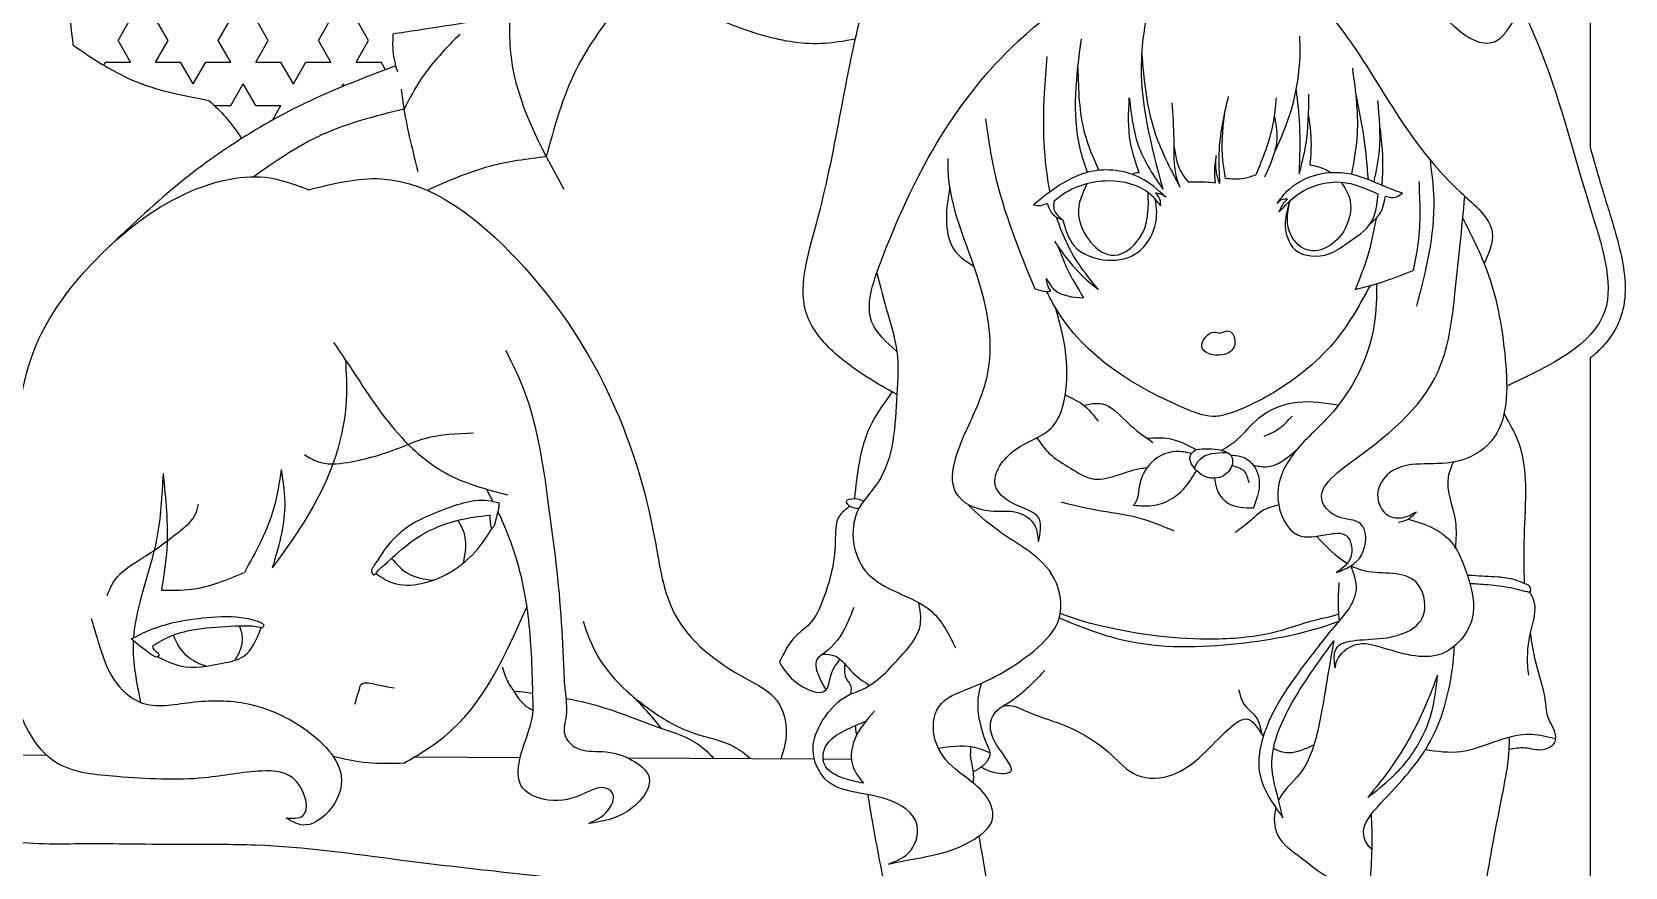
# Model space of a CAD drawing. Header units: inches. Extents: x -573 to 160, y -1 to 711.
# Drawn here: x 10.27 to 12.894, y 1.905 to 3.281 of the extents above; entities that cross this region are included whole.
import ezdxf

# ---------------------------------------------------------------- set-up
doc = ezdxf.new("R2010")
doc.units = ezdxf.units.IN
doc.header["$MEASUREMENT"] = 0
doc.layers.add('CUT', color=1, linetype='Continuous')
doc.layers.add('HarbyDwg', color=5, linetype='Continuous')

msp = doc.modelspace()

# ---------------------------------------------------------------- linework, layer by layer
at = {"layer": 'CUT'}
for points in [[(12.8359, 5.81263), (12.8359, 4.90511), (12.8359, 3.99759), (12.8359, 3.09007)], [(12.8359, 2.74305), (12.8359, 2.30421), (12.8359, 1.86537), (12.8359, 1.42653)]]:
    msp.add_open_spline(points, degree=3, dxfattribs=at)
msp.add_open_spline([(12.8359, 3.09007), (12.83885, 3.07985), (12.84182, 3.06955), (12.84868, 3.04591), (12.85261, 3.03253), (12.86006, 3.00772), (12.86356, 2.99639), (12.87079, 2.9731), (12.87447, 2.96119), (12.88264, 2.93248), (12.88692, 2.91557), (12.89276, 2.88161), (12.89435, 2.86455), (12.89289, 2.84007), (12.89194, 2.83263), (12.88937, 2.8207), (12.88814, 2.81616), (12.88512, 2.80722), (12.88337, 2.80287), (12.87743, 2.79025), (12.87259, 2.78239), (12.86164, 2.76777), (12.85552, 2.76098), (12.84477, 2.75061), (12.84041, 2.74676), (12.8359, 2.74305)], degree=3, knots=[1, 1, 1, 1, 4.1546366, 4.1546366, 8.1766944, 8.1766944, 11.5118624, 11.5118624, 14.8470304, 14.8470304, 19.4579006, 19.4579006, 24.0687708, 24.0687708, 26.0844525, 26.0844525, 27.3293126, 27.3293126, 28.5741727, 28.5741727, 31.0638929, 31.0638929, 33.553613, 33.553613, 35.1315279, 35.1315279, 35.1315279, 35.1315279], dxfattribs=at)
at = {"layer": 'HarbyDwg', "linetype": 'Continuous'}
for p, q in [((10.41195, 3.26647), (10.43258, 3.30219)), ((10.49445, 3.26647), (10.47383, 3.30219)), ((10.57695, 3.26647), (10.59758, 3.30219)), ((10.65945, 3.26647), (10.63883, 3.30219)), ((10.74195, 3.26647), (10.76258, 3.30219)), ((10.82445, 3.26647), (10.80383, 3.30219)), ((10.43258, 3.23075), (10.41195, 3.26647)), ((10.47383, 3.23075), (10.49445, 3.26647)), ((10.59758, 3.23075), (10.57695, 3.26647)), ((10.63883, 3.23075), (10.65945, 3.26647)), ((10.76258, 3.23075), (10.74195, 3.26647)), ((10.80383, 3.23075), (10.82445, 3.26647)), ((10.38845, 3.22576), (10.39133, 3.23075)), ((10.39133, 3.23075), (10.43258, 3.23075)), ((10.47383, 3.23075), (10.51508, 3.23075)), ((10.5357, 3.19502), (10.51508, 3.23075)), ((10.5357, 3.19502), (10.55633, 3.23075)), ((10.55633, 3.23075), (10.59758, 3.23075)), ((10.63883, 3.23075), (10.68008, 3.23075)), ((10.7007, 3.19502), (10.68008, 3.23075)), ((10.7007, 3.19502), (10.72133, 3.23075)), ((10.72133, 3.23075), (10.76258, 3.23075)), ((10.80383, 3.23075), (10.84508, 3.23075)), ((10.85231, 3.21823), (10.84508, 3.23075)), ((10.45278, 3.19429), (10.4532, 3.19502)), ((10.45385, 3.19391), (10.4532, 3.19502)), ((10.59758, 3.1593), (10.6182, 3.19502)), ((10.63883, 3.1593), (10.6182, 3.19502)), ((10.78022, 3.18986), (10.7832, 3.19502)), ((10.78504, 3.19184), (10.7832, 3.19502)), ((10.57053, 3.1593), (10.59758, 3.1593)), ((10.63883, 3.1593), (10.68008, 3.1593)), ((10.66616, 3.13519), (10.68008, 3.1593))]:
    msp.add_line(p, q, dxfattribs=at)
at = {"layer": 'HarbyDwg'}
for p, q in [((10.1929, 2.09027), (10.29439, 2.08977)), ((10.90011, 2.08678), (11.07429, 2.08592)), ((11.2512, 2.08505), (11.55837, 2.08353)), ((11.57301, 2.08346), (11.61948, 2.08323))]:
    msp.add_line(p, q, dxfattribs=at)
for points in [[(12.7628, 3.68267), (12.77479, 3.61543), (12.77109, 3.52545), (12.73556, 3.3539), (12.72239, 3.32234), (12.69782, 3.28167), (12.6854, 3.26777), (12.58411, 3.32384), (12.56921, 3.45484)], [(11.6025, 3.51861), (11.48555, 3.54278), (11.40123, 3.55524), (11.38876, 3.55671), (11.37996, 3.55744), (11.3677, 3.52378), (11.36603, 3.45703), (11.3651, 3.35981), (11.36739, 3.32948), (11.37391, 3.3141), (11.38918, 3.30546), (11.46907, 3.27647), (11.56931, 3.26172), (11.62618, 3.26909)], [(10.26527, 3.52299), (10.31828, 3.38133), (10.33759, 3.25905)], [(11.69439, 2.75416), (11.65348, 2.80278), (11.66738, 2.90001), (11.88284, 3.25423), (12.1122, 3.40425), (12.2248, 3.42925), (12.39855, 3.31951), (12.62333, 3.01592), (12.67478, 2.94982), (12.66171, 2.89841)], [(11.28028, 3.37507), (11.16517, 3.2164), (11.11715, 3.07508)], [(11.05912, 3.34742), (11.05912, 3.23906), (11.14623, 3.02139)], [(12.11124, 3.33887), (12.09707, 3.23746), (12.13222, 3.0216)], [(11.05708, 3.30691), (10.90464, 3.28301), (10.86465, 3.27696)], [(10.33759, 3.25905), (10.43546, 3.20113), (10.56166, 3.16766)], [(10.86465, 3.27696), (10.86465, 3.24885), (10.8719, 3.21468)], [(10.97492, 3.27696), (10.91191, 3.20428), (10.88283, 3.15341)], [(12.00811, 3.04917), (11.99631, 3.08869), (11.99826, 3.26884)], [(12.31579, 3.08068), (12.33271, 3.11955), (12.35841, 3.24925), (12.35789, 3.27357)], [(12.09753, 3.24593), (12.11804, 3.11848), (12.16, 3.02613)], [(10.86923, 3.22466), (10.70914, 3.15788), (10.61704, 3.10586), (10.51654, 3.03412), (10.39786, 2.92749)], [(11.99248, 3.22128), (12.00362, 3.11353), (12.02681, 3.05252)], [(12.44339, 3.04624), (12.45242, 3.10511), (12.4451, 3.22055)], [(10.87836, 3.18604), (10.88283, 3.15341), (10.90585, 3.05046)], [(12.35186, 3.18488), (12.35723, 3.12706), (12.35682, 3.04657)], [(12.35682, 3.04657), (12.36781, 3.09413), (12.37269, 3.17746), (12.37269, 3.17787)], [(12.45067, 3.17534), (12.4634, 3.1047), (12.47026, 3.03751)], [(10.56166, 3.16766), (10.5887, 3.14063), (10.61544, 3.10485)], [(10.88283, 3.15341), (10.73984, 3.10738), (10.63563, 3.0421)], [(12.09348, 3.04885), (12.07892, 3.09865), (12.07722, 3.17174)], [(12.07722, 3.17174), (12.09366, 3.08902), (12.13222, 3.0216)], [(12.14696, 3.16381), (12.15036, 3.10318), (12.16, 3.02613), (12.16057, 3.025)], [(12.23994, 3.174), (12.22463, 3.08109), (12.22592, 3.03076)], [(12.31889, 3.17193), (12.31361, 3.12889), (12.28557, 3.04523)], [(12.48018, 3.03344), (12.48903, 3.086), (12.48659, 3.1673)], [(11.84028, 3.13739), (11.8553, 3.0493), (11.92142, 2.8576)], [(12.2332, 3.14349), (12.2307, 3.06879), (12.23517, 3.03955)], [(12.31587, 3.14299), (12.32011, 3.10493), (12.29979, 3.04158)], [(12.48977, 3.1227), (12.49432, 3.06364), (12.49282, 3.02811)], [(11.11715, 3.07508), (11.02339, 3.05894), (10.92121, 3.0196)], [(11.92778, 2.44089), (11.92211, 2.4673), (11.8938, 2.48868), (11.84786, 2.4912), (11.79097, 2.52312), (11.79097, 2.57734), (11.81388, 2.63519), (11.843, 2.71331), (11.82943, 2.87022), (11.77889, 3.05464), (11.77889, 3.07224)], [(12.15038, 3.09372), (12.16397, 3.0471), (12.17417, 3.0335)], [(12.22021, 3.07709), (12.21735, 3.04631), (12.21858, 3.03203)], [(12.22592, 3.03076), (12.22052, 3.05043), (12.22021, 3.07709)], [(12.57233, 3.06996), (12.57845, 3.00448), (12.55027, 2.82868)], [(10.68857, 1.9864), (10.71606, 1.98967), (10.70559, 2.04657), (10.64865, 2.06357), (10.55506, 2.05245), (10.40977, 2.05441), (10.31362, 2.07552), (10.23576, 2.20653), (10.22562, 2.42682), (10.23946, 2.56187), (10.27226, 2.75211), (10.38596, 2.91608), (10.53196, 3.01807), (10.66245, 3.04002), (10.72591, 3.02057)], [(12.13782, 3.00856), (12.09507, 3.0403), (12.01373, 3.0505), (11.91921, 2.99554)], [(12.08193, 3.04593), (12.08879, 3.04885), (12.09348, 3.04885)], [(12.23517, 3.03955), (12.26647, 3.03955), (12.28557, 3.04523)], [(12.32077, 2.99785), (12.33739, 3.01861), (12.43318, 3.04816), (12.49872, 3.02569), (12.52682, 3.01519)], [(12.37431, 3.06161), (12.39791, 3.05511), (12.40897, 3.04899)], [(11.78173, 3.02429), (11.77607, 2.97989), (11.79097, 2.91864), (11.82127, 2.89503)], [(12.129, 2.99422), (12.11154, 3.01331), (12.04271, 3.03503), (11.96531, 3.01101), (11.95313, 3.00146)], [(12.00742, 3.03049), (11.99356, 2.98051), (12.0524, 2.91272), (12.09895, 2.94935), (12.10825, 3.01598)], [(12.17417, 3.0335), (12.20252, 3.0335), (12.21858, 3.03203)], [(12.32407, 2.98452), (12.35524, 3.01318), (12.4259, 3.03312), (12.48701, 3.0136)], [(12.42579, 3.03313), (12.43958, 3.00713), (12.40562, 2.92777), (12.36994, 2.92142), (12.34037, 2.95316), (12.34141, 3.00198)], [(12.55397, 3.0342), (12.5527, 2.93371), (12.54443, 2.88792)], [(11.91921, 2.99554), (11.9321, 2.99494), (11.94196, 2.99831)], [(11.94196, 2.99831), (11.95078, 2.98068), (11.96762, 2.97086)], [(11.95313, 3.00146), (11.95313, 2.98863), (11.96762, 2.97086)], [(11.96762, 2.97086), (11.98581, 2.92883), (12.04186, 2.90471), (12.09064, 2.91716), (12.12229, 2.98327), (12.11979, 3.00516)], [(12.129, 2.99422), (12.12603, 3.00837), (12.1201, 3.01496)], [(12.13782, 3.00856), (12.12724, 3.01364), (12.1201, 3.01496)], [(12.33763, 3.00518), (12.32688, 3.00347), (12.32077, 2.99785)], [(12.32407, 2.98452), (12.33079, 2.99737), (12.33763, 3.00518)], [(12.34141, 3.00198), (12.33404, 2.96708), (12.35025, 2.9218), (12.40595, 2.91516), (12.43588, 2.9326), (12.47537, 2.96708), (12.48701, 3.0136)], [(12.41859, 2.39031), (12.45957, 2.4189), (12.45802, 2.47067), (12.42091, 2.48226), (12.39539, 2.50621), (12.4557, 2.58193), (12.5941, 2.74341), (12.61343, 2.84927), (12.62973, 3.01009)], [(12.47392, 2.96485), (12.48919, 2.98027), (12.49896, 3.00982)], [(12.49896, 3.00982), (12.51729, 3.00884), (12.52682, 3.01519)], [(12.48359, 2.97353), (12.46932, 2.91081), (12.44896, 2.85612)], [(12.62621, 2.97359), (12.66171, 2.89841), (12.69631, 2.74077), (12.67315, 2.60655), (12.61384, 2.57268), (12.50583, 2.55434), (12.48606, 2.51907), (12.50438, 2.48386), (12.52828, 2.48108), (12.54996, 2.49052)], [(11.954, 2.93573), (11.97844, 2.90218), (12.02594, 2.85673), (12.02614, 2.85658)], [(11.96025, 2.92665), (11.97343, 2.89365), (12.002, 2.84245)], [(12.44896, 2.85612), (12.49924, 2.87074), (12.54443, 2.88792)], [(11.66132, 2.88353), (11.67934, 2.81635), (11.69439, 2.75416), (11.69439, 2.68338), (11.66239, 2.53758), (11.6292, 2.49033), (11.64291, 2.39265), (11.75187, 2.32612), (11.79097, 2.26664)], [(11.94016, 2.87453), (11.94193, 2.86511), (11.94752, 2.85363)], [(11.94016, 2.87453), (11.95429, 2.85569), (12.002, 2.84245)], [(12.47378, 2.86292), (12.41945, 2.77596), (12.31435, 2.68649), (12.24171, 2.6523), (12.21978, 2.64735), (12.1752, 2.65796), (11.95598, 2.82559), (11.94098, 2.85329)], [(12.48451, 2.86606), (12.48052, 2.79924), (12.40552, 2.64703), (12.34359, 2.58038), (12.32194, 2.51085), (12.35519, 2.45213), (12.40235, 2.4529), (12.43405, 2.45135), (12.44178, 2.41581), (12.41859, 2.39031)], [(11.92142, 2.8576), (11.94458, 2.85334), (11.94752, 2.85363)], [(11.92778, 2.44089), (11.9285, 2.47914), (11.88485, 2.50454), (11.85667, 2.53381), (11.88982, 2.59289), (11.94716, 2.62685), (11.97427, 2.70711), (11.96303, 2.79998), (11.95598, 2.82559)], [(12.22628, 2.78422), (12.21723, 2.78635), (12.19649, 2.76242), (12.23, 2.7486), (12.25075, 2.76561), (12.24277, 2.78741), (12.22628, 2.78422)], [(10.76687, 2.76928), (10.7959, 2.72617), (10.87906, 2.61249), (10.95673, 2.55134), (11.05323, 2.51841)], [(11.04985, 2.75648), (11.07423, 2.70609), (11.12049, 2.5027), (11.14187, 2.30747), (11.14649, 2.21503), (11.14797, 2.19572), (11.14995, 2.15513), (11.14748, 2.12345), (11.16779, 2.10118), (11.20972, 2.09563), (11.25821, 2.08148), (11.28595, 2.05486), (11.25141, 1.99764), (11.18705, 1.9773)], [(10.78645, 2.74031), (10.7878, 2.67494), (10.7339, 2.50021), (10.66594, 2.39809)], [(11.68689, 2.68762), (11.65047, 2.63096), (11.62464, 2.51162)], [(11.97184, 2.68279), (12.0041, 2.66411), (12.02569, 2.63932)], [(12.00238, 2.66552), (12.03258, 2.66825), (12.07347, 2.63795), (12.1162, 2.60443)], [(12.22924, 2.59157), (12.2548, 2.60935), (12.29062, 2.64486), (12.35459, 2.671), (12.42163, 2.66611)], [(12.69419, 2.65149), (12.71545, 2.6112), (12.72718, 2.45077), (12.7274, 2.37231)], [(12.29943, 2.61503), (12.3236, 2.62724), (12.34521, 2.6477)], [(10.71883, 2.58485), (10.74019, 2.57315), (10.78981, 2.57177), (10.87978, 2.59739), (10.91727, 2.61121), (10.99714, 2.62013)], [(11.92508, 2.61234), (11.94482, 2.58714), (11.98124, 2.56155), (12.01482, 2.54506), (12.09477, 2.56155), (12.10635, 2.56288)], [(12.1064, 2.61138), (12.1433, 2.61086), (12.18695, 2.59296)], [(12.17985, 2.58629), (12.15396, 2.5897), (12.10928, 2.56667), (12.09306, 2.52857), (12.0888, 2.50895), (12.08424, 2.50127)], [(12.18695, 2.59296), (12.17775, 2.58292), (12.18855, 2.55764), (12.21869, 2.54571), (12.24257, 2.55934), (12.24541, 2.5815), (12.22864, 2.59173), (12.18695, 2.59296)], [(12.18436, 2.56219), (12.19339, 2.57667), (12.23788, 2.58827)], [(12.24395, 2.58363), (12.26759, 2.57895), (12.28977, 2.5494), (12.28152, 2.49684)], [(12.28115, 2.56737), (12.30256, 2.56446), (12.35317, 2.59284)], [(12.61102, 2.57334), (12.60234, 2.54809), (12.61418, 2.47392), (12.61409, 2.43104)], [(10.48608, 2.55331), (10.49221, 2.42923), (10.48353, 2.36132)], [(10.68076, 2.55995), (10.6685, 2.49663), (10.61996, 2.39043)], [(10.68076, 2.55995), (10.68638, 2.49868), (10.66594, 2.39809)], [(12.08424, 2.50127), (12.11924, 2.50127), (12.16619, 2.52743), (12.18779, 2.55839)], [(12.21726, 2.54561), (12.22466, 2.52042), (12.24058, 2.50423), (12.28152, 2.49684)], [(12.24596, 2.56656), (12.26589, 2.55764), (12.27385, 2.53803)], [(10.39406, 2.35274), (10.40646, 2.37753), (10.45401, 2.41541), (10.51466, 2.45948), (10.53947, 2.48634), (10.54429, 2.50287)], [(11.03919, 2.50494), (11.02114, 2.5083), (10.94034, 2.49068), (10.89966, 2.47195), (10.85682, 2.43565), (10.83193, 2.39937), (10.82958, 2.39492), (10.83082, 2.38874), (10.8328, 2.38639), (10.8375, 2.38998), (10.85073, 2.4032), (10.88915, 2.43679), (10.96961, 2.476), (11.02454, 2.48508)], [(11.03919, 2.50494), (11.03919, 2.49884), (11.03591, 2.48486), (11.03255, 2.47171), (11.03097, 2.46627), (11.0299, 2.46463), (11.02452, 2.48549)], [(11.61741, 2.49953), (11.59998, 2.48381), (11.59297, 2.44027), (11.57327, 2.34691), (11.55026, 2.3054), (11.52788, 2.28559), (11.50104, 2.2428)], [(11.96514, 2.50655), (12.02233, 2.49373), (12.09074, 2.48091), (12.15061, 2.45901)], [(12.32322, 2.5014), (12.29545, 2.49159), (12.27781, 2.47664), (12.25109, 2.45634)], [(10.97126, 2.47641), (10.98116, 2.45662), (10.98045, 2.40591)], [(12.53717, 2.4784), (12.59944, 2.44886), (12.6339, 2.38554), (12.64168, 2.31499), (12.59555, 2.25833), (12.49715, 2.26555), (12.44768, 2.27055), (12.41599, 2.23389), (12.41599, 2.23334)], [(12.54996, 2.49052), (12.53607, 2.47775), (12.5205, 2.47275)], [(10.83651, 2.38877), (10.86466, 2.37319), (10.91112, 2.37225), (11.00946, 2.43588), (11.02792, 2.46366)], [(10.48353, 2.36132), (10.53309, 2.36286), (10.61996, 2.39043)], [(10.8621, 2.41348), (10.88989, 2.38851), (10.93039, 2.37761)], [(12.44208, 2.40137), (12.45063, 2.36388), (12.41038, 2.29622), (12.381, 2.25894), (12.30358, 2.13684), (12.29193, 2.05901), (12.33025, 1.98656)], [(12.42229, 2.37407), (12.42101, 2.33488), (12.42265, 2.31054)], [(11.68064, 1.91046), (11.7132, 1.92816), (11.72787, 1.97391), (11.67743, 2.01711), (11.57657, 2.05023), (11.55639, 2.09775), (11.57224, 2.1467), (11.61763, 2.1899), (11.63351, 2.19609), (11.69863, 2.24985), (11.73317, 2.3053), (11.73053, 2.34083)], [(12.73589, 2.35882), (12.74302, 2.34426), (12.73766, 2.29322), (12.7328, 2.23683), (12.73426, 2.22127)], [(10.36797, 2.3148), (10.38351, 2.26262), (10.40526, 2.21417), (10.44913, 2.17657), (10.53145, 2.17657), (10.62619, 2.17417), (10.7229, 2.13031), (10.75467, 2.10216), (10.77954, 2.05572), (10.75794, 1.99621), (10.71671, 1.97463), (10.68857, 1.9864)], [(10.4337, 2.28094), (10.46367, 2.29539), (10.55051, 2.31556), (10.61411, 2.31648), (10.64574, 2.30863), (10.65077, 2.30558), (10.65185, 2.30342), (10.64897, 2.29929), (10.64646, 2.29965), (10.62093, 2.30217), (10.55747, 2.29857), (10.49907, 2.28545), (10.4687, 2.26899)], [(10.8827, 2.0764), (10.94953, 2.12051), (11.08494, 2.33326)], [(11.62336, 2.3328), (11.61104, 2.30316), (11.575, 2.25803), (11.56268, 2.24709), (11.56678, 2.21745), (11.57773, 2.19694)], [(10.47751, 2.25144), (10.51477, 2.23665), (10.58426, 2.24103), (10.61891, 2.25257), (10.64739, 2.29939)], [(10.50302, 2.28705), (10.51179, 2.26888), (10.54524, 2.24083), (10.5578, 2.23628)], [(10.60432, 2.2458), (10.61373, 2.26371), (10.61652, 2.28739), (10.61213, 2.30202)], [(12.7372, 2.29118), (12.74592, 2.24334), (12.76214, 2.17788), (12.76672, 2.15097), (12.77738, 2.12817), (12.77714, 2.11056), (12.75754, 2.09842), (12.72926, 2.10139), (12.70222, 2.09891)], [(10.4687, 2.26899), (10.47206, 2.26238), (10.47807, 2.25715), (10.47896, 2.25527), (10.47829, 2.25226), (10.4657, 2.25609), (10.4337, 2.28094)], [(12.33025, 1.98656), (12.321, 2.02335), (12.31209, 2.07235), (12.3415, 2.169), (12.41404, 2.27768)], [(11.04432, 2.23514), (11.05416, 2.2098), (11.06306, 2.19572), (11.08158, 2.17206), (11.09555, 2.16327)], [(11.50104, 2.2428), (11.52462, 2.21285), (11.57773, 2.19694), (11.58665, 2.22396), (11.60129, 2.24756)], [(11.57216, 2.25599), (11.59233, 2.25301), (11.62244, 2.22475), (11.64975, 2.20458)], [(11.60872, 2.24029), (11.61211, 2.21393), (11.61713, 2.20676), (11.61851, 2.19028)], [(10.80163, 2.17369), (10.80988, 2.20027), (10.81141, 2.20486), (10.83465, 2.20669), (10.86645, 2.20027)], [(11.8335, 2.2081), (11.82834, 2.18615), (11.82965, 2.15075), (11.84408, 2.10399), (11.84758, 2.0935), (11.8279, 2.0664), (11.82003, 2.06203)], [(11.93801, 2.22908), (11.91401, 2.20454), (11.88946, 2.18335), (11.86919, 2.17014)], [(12.58479, 2.22151), (12.56724, 2.17709), (12.50681, 2.06721), (12.47016, 2.02045)], [(12.47016, 2.02045), (12.50915, 2.05279), (12.55282, 2.10734), (12.57738, 2.16968), (12.58479, 2.22151)], [(11.18705, 1.9773), (11.22254, 2.00378), (11.22585, 2.0279), (11.2126, 2.03594), (11.18184, 2.02743), (11.12032, 2.01561), (11.07821, 2.03594), (11.08625, 2.1239), (11.09555, 2.16327), (11.09555, 2.17781), (11.09455, 2.19163)], [(11.25933, 2.18663), (11.28848, 2.15536), (11.30585, 2.13424)], [(12.25721, 2.19785), (12.26669, 2.17276), (12.28719, 2.15005), (12.2948, 2.12507)], [(11.65753, 2.1622), (11.62506, 2.1159), (11.6207, 2.07594), (11.63931, 2.04349)], [(11.63931, 2.04349), (11.60724, 2.05141), (11.57517, 2.07475), (11.57398, 2.09612), (11.62743, 2.13885), (11.64319, 2.14549)], [(11.626, 2.13825), (11.62674, 2.1292), (11.62833, 2.12308)], [(11.76283, 2.10098), (11.81872, 2.10355), (11.84753, 2.09398)], [(11.81608, 2.10402), (11.81565, 2.08563), (11.82003, 2.06203), (11.81997, 2.04404)], [(12.77873, 2.11631), (12.73992, 2.12346), (12.67666, 2.11081), (12.62333, 2.0952), (12.56458, 2.09845)], [(10.8827, 2.0764), (10.82245, 2.07699), (10.76627, 2.08744)], [(11.64645, 2.02434), (11.65313, 1.98431), (11.67254, 1.88282), (11.70017, 1.76929), (11.75203, 1.59695), (11.75826, 1.55961)], [(12.47528, 1.9921), (12.47649, 1.96111), (12.47518, 1.9083), (12.47165, 1.8518), (12.46944, 1.77985), (12.46147, 1.63642), (12.45191, 1.54235), (12.45054, 1.50058)], [(10.13511, 1.95075), (10.16418, 1.96047), (10.21247, 1.95316), (10.35026, 1.9441), (10.52215, 1.94295), (10.63852, 1.94199), (10.8791, 1.91703), (11.02122, 1.90011), (11.10498, 1.89076), (11.19141, 1.87295), (11.26097, 1.83175), (11.27329, 1.81996), (11.27905, 1.79744), (11.28681, 1.72102), (11.3297, 1.59407), (11.3434, 1.49394), (11.34349, 1.37423)], [(11.88521, 1.63877), (11.87566, 1.70604), (11.84433, 1.87489), (11.82994, 1.95675)]]:
    msp.add_spline(points, degree=3, dxfattribs=at)
for points, knots in [([(11.69439, 2.68338), (11.66092, 2.70228), (11.60414, 2.73434), (11.5202, 2.8283), (11.58887, 3.03721), (11.60802, 3.20266), (11.64015, 3.3272), (11.6427, 3.33664)], [0, 0, 0, 0, 11.6133103, 19.7031729, 35.1699862, 70.276129, 73.1522558, 73.1522558, 73.1522558, 73.1522558]), ([(12.72239, 3.32234), (12.73186, 3.30164), (12.78032, 3.19644), (12.81827, 3.03607), (12.9018, 2.79336), (12.77015, 2.731), (12.69881, 2.69721)], [220.1337598, 220.1337598, 220.1337598, 220.1337598, 226.9669425, 255.262132, 272.452051, 292.7849871, 292.7849871, 292.7849871, 292.7849871]), ([(11.94681, 3.01714), (11.93607, 3.07008), (11.93418, 3.14758), (11.94039, 3.21986), (11.94209, 3.23973)], [18.0755701, 18.0755701, 18.0755701, 18.0755701, 33.9464345, 39.96324, 39.96324, 39.96324, 39.96324]), ([(12.37224, 3.14257), (12.37474, 3.12439), (12.37792, 3.09742), (12.3752, 3.07042), (12.37431, 3.06161)], [0.8503145, 0.8503145, 0.8503145, 0.8503145, 6.3228908, 8.9729537, 8.9729537, 8.9729537, 8.9729537]), ([(10.72591, 3.02057), (10.76626, 3.03069), (10.89374, 3.06264), (11.15813, 2.85154), (11.28143, 2.57824), (11.31629, 2.30448), (11.41496, 2.22897), (11.50184, 2.18808), (11.51674, 2.12933), (11.50826, 2.09759), (11.50341, 2.0838)], [0, 0, 0, 0, 12.096876, 38.2116259, 89.4765501, 102.2523025, 117.8242264, 124.3130996, 129.8134367, 134.1665856, 134.1665856, 134.1665856, 134.1665856]), ([(12.02594, 2.85673), (12.01476, 2.87035), (11.98535, 2.90616), (11.96623, 2.94814), (11.95752, 2.97557)], [0, 0, 0, 0, 5.263988, 13.8406211, 13.8406211, 13.8406211, 13.8406211]), ([(10.48608, 2.55331), (10.48426, 2.5167), (10.48083, 2.44806), (10.45142, 2.3609), (10.43897, 2.30611), (10.43729, 2.28279)], [0, 0, 0, 0, 10.9286592, 20.4876, 27.5446319, 27.5446319, 27.5446319, 27.5446319]), ([(11.63944, 2.50768), (11.63515, 2.50962), (11.62685, 2.51339), (11.60662, 2.50916), (11.61868, 2.49687), (11.62673, 2.49662), (11.63208, 2.49614)], [0, 0, 0, 0, 1.5404053, 2.9844311, 3.7848511, 5.4382925, 5.4382925, 5.4382925, 5.4382925]), ([(11.68064, 1.91046), (11.74518, 1.92417), (11.79265, 1.92602), (11.85917, 1.97848), (11.84184, 2.03358), (11.792, 2.05974), (11.75119, 2.10959), (11.75457, 2.17847), (11.83811, 2.20688), (11.90659, 2.24533), (11.97219, 2.31023), (11.95659, 2.40705), (11.87265, 2.44532), (11.82661, 2.48754), (11.81119, 2.50275)], [0, 0, 0, 0, 15.6768499, 20.9829919, 23.9720779, 31.3273836, 37.1479718, 42.6892935, 48.6566695, 60.899753, 67.6168786, 74.2629964, 86.4897573, 93.0129836, 93.0129836, 93.0129836, 93.0129836]), ([(11.03755, 2.49035), (11.04976, 2.46492), (11.07151, 2.40933), (11.09113, 2.3085), (11.0933, 2.23445), (11.09455, 2.19163)], [4.2102323, 4.2102323, 4.2102323, 4.2102323, 12.6677206, 22.0286806, 34.8639736, 34.8639736, 34.8639736, 34.8639736]), ([(12.41599, 2.23334), (12.4148, 2.24359), (12.41008, 2.28401), (12.49832, 2.27362), (12.57542, 2.30684), (12.5519, 2.39869), (12.48376, 2.38435), (12.44937, 2.39754), (12.44208, 2.40137)], [0, 0, 0, 0, 2.7774201, 10.9483155, 18.9075278, 24.1355217, 32.7271825, 35.2253731, 35.2253731, 35.2253731, 35.2253731]), ([(12.63789, 2.3725), (12.6475, 2.37211), (12.67531, 2.37006), (12.70796, 2.36608), (12.72893, 2.35909), (12.73931, 2.35826), (12.73802, 2.36819), (12.72662, 2.37241), (12.70983, 2.3803), (12.67946, 2.38352), (12.65353, 2.38452), (12.63671, 2.38555), (12.63387, 2.38564)], [112.7710871, 112.7710871, 112.7710871, 112.7710871, 115.6302797, 120.9839532, 122.2558623, 122.8017136, 123.4950906, 124.2974445, 126.3130011, 129.107774, 133.2997991, 134.1538068, 134.1538068, 134.1538068, 134.1538068]), ([(11.17775, 2.3103), (11.18234, 2.29651), (11.20272, 2.23518), (11.27234, 2.16989), (11.35746, 2.12236), (11.41808, 2.11257), (11.44464, 2.09172), (11.45319, 2.08405)], [0, 0, 0, 0, 4.3418539, 19.3048522, 26.854153, 33.607286, 37.0163717, 37.0163717, 37.0163717, 37.0163717]), ([(11.96199, 2.3157), (11.99641, 2.30122), (12.0909, 2.26419), (12.25166, 2.2679), (12.36919, 2.29029), (12.42265, 2.31054)], [43.0471467, 43.0471467, 43.0471467, 43.0471467, 54.2585807, 73.1415048, 90.1452567, 90.1452567, 90.1452567, 90.1452567]), ([(12.42168, 2.32227), (12.41349, 2.3179), (12.37713, 2.31243), (12.31287, 2.28651), (12.18878, 2.27562), (12.06919, 2.29089), (11.98533, 2.31404), (11.96366, 2.32303)], [156.4794538, 156.4794538, 156.4794538, 156.4794538, 159.3041507, 167.1820485, 177.3231084, 196.121837, 203.2058471, 203.2058471, 203.2058471, 203.2058471]), ([(10.437, 2.27817), (10.43692, 2.27666), (10.43555, 2.2428), (10.44249, 2.20893), (10.44913, 2.17657)], [28.0097027, 28.0097027, 28.0097027, 28.0097027, 28.4671141, 38.2519574, 38.2519574, 38.2519574, 38.2519574]), ([(12.41404, 2.27768), (12.41118, 2.2621), (12.40282, 2.21655), (12.39216, 2.14261), (12.3709, 2.0642), (12.33227, 2.03367), (12.32367, 2.01664), (12.32304, 2.01528)], [0, 0, 0, 0, 4.7412959, 13.868128, 22.7363456, 27.8328329, 28.2649926, 28.2649926, 28.2649926, 28.2649926]), ([(12.47634, 1.93502), (12.47625, 1.93509), (12.46957, 1.94047), (12.45291, 1.96901), (12.51123, 2.0322), (12.5836, 2.10767), (12.60854, 2.20895), (12.61214, 2.26285), (12.61256, 2.26924)], [37.2200295, 37.2200295, 37.2200295, 37.2200295, 37.2520185, 39.7976074, 45.8345377, 58.8443724, 73.1627715, 75.0876472, 75.0876472, 75.0876472, 75.0876472]), ([(11.14936, 2.18332), (11.16686, 2.18008), (11.22012, 2.16817), (11.29126, 2.13748), (11.36133, 2.11673), (11.38523, 2.09226), (11.39296, 2.08435)], [8.6774513, 8.6774513, 8.6774513, 8.6774513, 14.0207829, 25.1301323, 32.0052002, 35.2881065, 35.2881065, 35.2881065, 35.2881065]), ([(11.83311, 2.07), (11.84048, 2.06621), (11.85433, 2.05908), (11.88792, 2.05881), (11.8727, 2.08981), (11.85314, 2.10861), (11.8441, 2.14822), (11.87189, 2.18003), (11.91618, 2.15606), (11.97613, 2.14012), (12.039, 2.10365), (12.08704, 2.04792), (12.14918, 2.05171), (12.19656, 2.08698), (12.22692, 2.12107), (12.27369, 2.16208), (12.28867, 2.13409), (12.29781, 2.12052)], [0, 0, 0, 0, 2.7583995, 5.1866916, 6.3620206, 11.2086744, 14.2050027, 17.5131685, 21.1855329, 27.3538352, 36.9378114, 42.3794759, 48.3841302, 53.3790071, 59.5385862, 63.5927711, 67.8292378, 67.8292378, 67.8292378, 67.8292378]), ([(12.31466, 2.1014), (12.322, 2.09615), (12.34578, 2.09037), (12.36756, 2.10034), (12.38128, 2.10661)], [70.1201155, 70.1201155, 70.1201155, 70.1201155, 72.6949693, 77.0744611, 77.0744611, 77.0744611, 77.0744611]), ([(12.70238, 2.11884), (12.70243, 2.11219), (12.70264, 2.08545), (12.69153, 2.02672), (12.67824, 1.96094), (12.66716, 1.89755), (12.65855, 1.84727), (12.64904, 1.81192), (12.64537, 1.79293)], [0, 0, 0, 0, 1.9927482, 8.0150934, 17.8269138, 22.1687724, 27.3149327, 33.1256813, 33.1256813, 33.1256813, 33.1256813]), ([(12.31859, 2.00297), (12.31445, 1.98754), (12.3156, 1.95053), (12.36499, 1.9198), (12.40946, 1.87817), (12.45277, 1.87751), (12.47312, 1.87608)], [29.5095016, 29.5095016, 29.5095016, 29.5095016, 34.019886, 39.3541073, 45.8298704, 51.8062715, 51.8062715, 51.8062715, 51.8062715])]:
    msp.add_open_spline(points, degree=3, knots=knots, dxfattribs=at)
for points in [[(11.01836, 2.52782), (11.02201, 2.52091), (11.02566, 2.514), (11.02923, 2.50705)], [(12.43573, 2.40499), (12.41715, 2.4164), (12.40141, 2.43324), (12.38566, 2.45008)], [(11.06306, 2.19572), (11.07357, 2.19442), (11.08407, 2.19312), (11.09455, 2.19175)]]:
    msp.add_open_spline(points, degree=3, dxfattribs=at)

doc.saveas('drawing.dxf')
